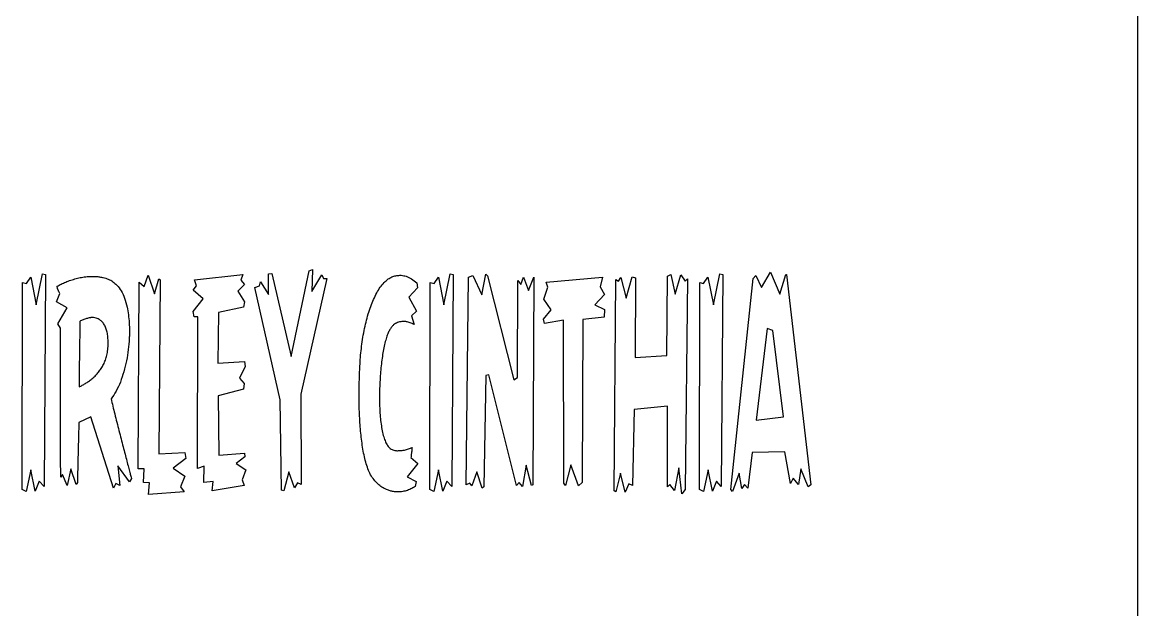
# Model space of a CAD drawing. Extents: x 2 to 748, y 2 to 398.
# Drawn here: x 611.8 to 747.6, y 198.2 to 269.7 of the extents above; entities that cross this region are included whole.
import ezdxf

# ---------------------------------------------------------------- set-up
doc = ezdxf.new("R2010")
doc.units = 0
doc.layers.add('Capa_1', color=7, linetype='CONTINUOUS')

msp = doc.modelspace()

# ---------------------------------------------------------------- linework, layer by layer
at = {"layer": 'Capa_1', "color": 7}
for p, q in [((747.627664, 2.372353), (747.627664, 329.808596)), ((613.498595, 235.320787), (614.253789, 239.1006)), ((614.253789, 239.1006), (614.631396, 239.004503)), ((641.776536, 239.1006), (642.196102, 239.13265)), ((641.776536, 236.570046), (641.776536, 239.1006)), ((642.196102, 239.13265), (644.545602, 229.058486)), ((644.545602, 229.058486), (646.74406, 239.485005)), ((646.74406, 239.485005), (647.138438, 239.629154)), ((647.138438, 239.629154), (647.054541, 236.938439)), ((663.140248, 235.320787), (663.895442, 239.1006)), ((663.895442, 239.1006), (664.273029, 239.004503)), ((667.73856, 236.538016), (668.242023, 239.068569)), ((668.242023, 239.068569), (668.4434, 238.860358)), ((695.966167, 235.320787), (696.721361, 239.1006)), ((696.721361, 239.1006), (697.098948, 239.004503)), ((701.806345, 237.450937), (702.922375, 239.292793)), ((702.922375, 239.292793), (704.055157, 236.634112)), ((611.795204, 212.850112), (611.828767, 238.043534)), ((611.828767, 238.043534), (612.298667, 237.947437)), ((612.298667, 237.947437), (612.827297, 238.700196)), ((612.827297, 238.700196), (613.498595, 235.320787)), ((614.631396, 239.004503), (614.446791, 213.218485)), ((625.917394, 215.380665), (626.009686, 238.107599)), ((626.009686, 238.107599), (626.622254, 237.563047)), ((626.622254, 237.563047), (627.142488, 238.940437)), ((627.142488, 238.940437), (627.897682, 236.666143)), ((627.897682, 236.666143), (628.426333, 238.508003)), ((628.602543, 238.379871), (628.409541, 217.190494)), ((628.426333, 238.508003), (628.602543, 238.379871)), ((632.756122, 238.379871), (638.663445, 239.036534)), ((632.991082, 237.627112), (632.756122, 238.379871)), ((638.856447, 237.787275), (638.025731, 237.002481)), ((638.663445, 239.036534), (638.403318, 238.347841)), ((638.403318, 238.347841), (638.856447, 237.787275)), ((640.677317, 237.627112), (640.819965, 238.13963)), ((640.819965, 238.13963), (641.776536, 236.570046)), ((648.875391, 238.540053), (645.728738, 224.461849)), ((647.054541, 236.938439), (648.279636, 238.972492)), ((648.279636, 238.972492), (648.464241, 238.540053)), ((648.464241, 238.540053), (648.875391, 238.540053)), ((659.850927, 238.011503), (659.918073, 237.386871)), ((661.436858, 212.850112), (661.47042, 238.043534)), ((661.47042, 238.043534), (661.940321, 237.947437)), ((661.940321, 237.947437), (662.46895, 238.700196)), ((662.46895, 238.700196), (663.140248, 235.320787)), ((664.273029, 239.004503), (664.088444, 213.218485)), ((665.850564, 213.410678), (666.127462, 238.700196)), ((666.127462, 238.700196), (666.656113, 238.908406)), ((666.656113, 238.908406), (667.73856, 236.538016)), ((668.4434, 238.860358), (671.640408, 226.207592)), ((672.110308, 226.495882), (672.14387, 238.283775)), ((672.14387, 238.283775), (672.487915, 237.819306)), ((672.487915, 237.819306), (672.848731, 238.700196)), ((672.848731, 238.700196), (673.427715, 237.066547)), ((673.427715, 237.066547), (674.098992, 238.700196)), ((674.098992, 238.700196), (673.947949, 213.410678)), ((675.584214, 238.107599), (682.439734, 238.700196)), ((675.810778, 237.482968), (675.584214, 238.107599)), ((682.439734, 238.700196), (682.17121, 237.531016)), ((683.857829, 212.68995), (684.067602, 238.411906)), ((684.067602, 238.411906), (684.394855, 238.219709)), ((684.394855, 238.219709), (684.696921, 238.668165)), ((684.696921, 238.668165), (685.317864, 236.153625)), ((685.317864, 236.153625), (686.073058, 238.732227)), ((686.073058, 238.732227), (686.467457, 238.604099)), ((686.467457, 238.604099), (686.417103, 228.930339)), ((690.285387, 229.154563), (690.386076, 238.828323)), ((690.386076, 238.828323), (690.780475, 239.036534)), ((690.780475, 239.036534), (691.283938, 236.634112)), ((691.283938, 236.634112), (692.005569, 238.972472)), ((692.005569, 238.972472), (692.500636, 238.219709)), ((692.500636, 238.219709), (692.811098, 238.475968)), ((692.811098, 238.475968), (692.517428, 212.850112)), ((694.262777, 212.850112), (694.29634, 238.043534)), ((694.29634, 238.043534), (694.76624, 237.947437)), ((694.76624, 237.947437), (695.29487, 238.700196)), ((695.29487, 238.700196), (695.966167, 235.320787)), ((697.098948, 239.004503), (696.914343, 213.218485)), ((698.072311, 212.850112), (700.791023, 238.540034)), ((700.791023, 238.540034), (701.135068, 238.908406)), ((701.135068, 238.908406), (701.806345, 237.450937)), ((704.055157, 236.634112), (704.776788, 239.004503)), ((704.776788, 239.004503), (704.877497, 239.004503)), ((704.877497, 239.004503), (707.805982, 213.410678)), ((615.948784, 235.689156), (616.351558, 236.730209)), ((616.351558, 236.730209), (616.225702, 236.97045)), ((632.596703, 237.098581), (632.991082, 237.627112)), ((633.821798, 236.041511), (632.596703, 237.098581)), ((632.596703, 237.098581), (632.596703, 237.098581)), ((638.025731, 237.002481), (638.873218, 235.689156)), ((640.131896, 237.450937), (640.677317, 237.627112)), ((643.186236, 223.773155), (640.131896, 237.450956)), ((640.131896, 237.450956), (640.131896, 237.450937)), ((659.918073, 237.386871), (658.852397, 236.281757)), ((675.290524, 236.009481), (675.810778, 237.482968)), ((682.699861, 236.602077), (681.516705, 235.320787)), ((682.17121, 237.531016), (682.699861, 236.602077)), ((615.948906, 235.689137), (615.948784, 235.689156)), ((617.274709, 234.968412), (615.948906, 235.689137)), ((632.613475, 234.535993), (633.821798, 236.041511)), ((638.7138, 235.032494), (635.693002, 234.407866)), ((638.873218, 235.689156), (638.7138, 235.032494)), ((658.852397, 236.281757), (659.783801, 234.568028)), ((676.205157, 234.728187), (675.290524, 236.009481)), ((681.516705, 235.320787), (682.699861, 234.760221)), ((616.125116, 233.030456), (617.274709, 234.968412)), ((632.722559, 233.879331), (632.613475, 234.535993)), ((633.167292, 233.879331), (632.722559, 233.879331)), ((633.133729, 215.4127), (633.167292, 233.879331)), ((635.693002, 234.407866), (635.609105, 228.209611)), ((659.783801, 234.568028), (659.196421, 234.007462)), ((659.196421, 234.007462), (659.523674, 232.934379)), ((675.273753, 233.591041), (676.205157, 234.728187)), ((682.649506, 233.8473), (680.05667, 233.559007)), ((682.699861, 234.760221), (682.649506, 233.8473)), ((616.435598, 232.46989), (616.125116, 233.030456)), ((616.435598, 229.538933), (616.435598, 232.46989)), ((658.197891, 233.302752), (658.00489, 233.286726)), ((675.382837, 233.062506), (675.273753, 233.591041)), ((675.273753, 233.591041), (675.273753, 233.591041)), ((677.715545, 233.46291), (675.382837, 233.062506)), ((677.749108, 213.618888), (677.715545, 233.46291)), ((680.05667, 233.559007), (679.989545, 213.682954)), ((702.494413, 232.437879), (701.168631, 221.290631)), ((703.182482, 232.213651), (702.494413, 232.437879)), ((704.483118, 221.707048), (703.182482, 232.213651)), ((616.435598, 226.255621), (616.435598, 229.538933)), ((635.609105, 228.209611), (638.839655, 228.433838)), ((638.839655, 228.433838), (638.923573, 227.841238)), ((686.417103, 228.930339), (690.285387, 229.154563)), ((638.923573, 227.841238), (638.235504, 226.399786)), ((638.235504, 226.399786), (638.822884, 225.743123)), ((638.822884, 225.743123), (638.730571, 225.054426)), ((668.242023, 226.736124), (668.015458, 213.186454)), ((668.61961, 226.800189), (668.242023, 226.736124)), ((671.967661, 213.346612), (668.61961, 226.800189)), ((671.640408, 226.207592), (672.110308, 226.495882)), ((618.71785, 225.326683), (618.71785, 225.326702)), ((638.730571, 225.054426), (635.642668, 224.237601)), ((635.642668, 224.237601), (635.726565, 217.030332)), ((645.728738, 224.461849), (645.770697, 213.442728)), ((652.810863, 224.926275), (652.810822, 224.926298)), ((643.345675, 212.754035), (643.186236, 223.773155)), ((690.369264, 222.988342), (686.299582, 222.603956)), ((690.352513, 213.186454), (690.369264, 222.988342)), ((620.12755, 221.707029), (618.684287, 221.018335)), ((622.913388, 212.994237), (620.12755, 221.707029)), ((686.299582, 222.603956), (686.123372, 213.314581)), ((701.168631, 221.290631), (704.483118, 221.707048)), ((701.168631, 221.290631), (701.168631, 221.290631)), ((628.409541, 217.190494), (631.589757, 217.350653)), ((631.589757, 217.350653), (631.698841, 216.629928)), ((700.673563, 217.350653), (700.170101, 212.994257)), ((704.6761, 217.414718), (700.673563, 217.350653)), ((705.330605, 213.57084), (704.6761, 217.414718)), ((631.698841, 216.629928), (630.180057, 215.444731)), ((635.726565, 217.030332), (638.839655, 217.286591)), ((638.906802, 216.822121), (637.857897, 216.005297)), ((637.857897, 216.005297), (639.024261, 215.220503)), ((638.839655, 217.286591), (638.906802, 216.822121)), ((659.951677, 216.005289), (658.651061, 214.37164)), ((659.129336, 216.758048), (659.951677, 216.005289)), ((612.844089, 215.220503), (612.281876, 212.593853)), ((613.364323, 212.625888), (612.844089, 215.220503)), ((616.670476, 214.691952), (616.469099, 214.339597)), ((617.274648, 213.314562), (616.670476, 214.691952)), ((617.685798, 215.380646), (617.274648, 213.314562)), ((618.357095, 213.474724), (617.685798, 215.380646)), ((624.834946, 213.779031), (623.408455, 215.716988)), ((623.408455, 215.716988), (623.668582, 213.314562)), ((626.639025, 215.380665), (625.917394, 215.380665)), ((625.917394, 215.380665), (625.917394, 215.380665)), ((626.538337, 213.714985), (626.639025, 215.380665)), ((630.180057, 215.444731), (631.589757, 214.467744)), ((633.939278, 215.684972), (633.133729, 215.4127)), ((633.888923, 213.714985), (633.939278, 215.684972)), ((639.024261, 215.220503), (638.579549, 214.003275)), ((644.251912, 214.996298), (643.639365, 212.689969)), ((644.956752, 213.058342), (644.251912, 214.996298)), ((662.485742, 215.220503), (661.923529, 212.593853)), ((663.005976, 212.625888), (662.485742, 215.220503)), ((667.159576, 214.996279), (666.538633, 213.28255)), ((667.780519, 212.994257), (667.159576, 214.996279)), ((673.142421, 215.813104), (672.706084, 213.218485)), ((673.805302, 213.314581), (673.142421, 215.813104)), ((678.613407, 215.845135), (677.925339, 213.346612)), ((679.519645, 213.28255), (678.613407, 215.845135)), ((684.663317, 214.820099), (684.084333, 212.561822)), ((685.217134, 212.529792), (684.663317, 214.820099)), ((691.72865, 215.476762), (691.233583, 212.721985)), ((692.123029, 212.337594), (691.72865, 215.476762)), ((695.311661, 215.220503), (694.749448, 212.593853)), ((695.831895, 212.625888), (695.311661, 215.220503)), ((699.104425, 214.820099), (698.282105, 212.593853)), ((699.431677, 212.962226), (699.104425, 214.820099)), ((706.61445, 215.380665), (706.303968, 213.474744)), ((707.4955, 213.154419), (706.61445, 215.380665)), ((613.859411, 213.843116), (613.364323, 212.625888)), ((614.446791, 213.218485), (613.859411, 213.843116)), ((618.516514, 213.714966), (618.357095, 213.474724)), ((623.190286, 213.570821), (622.913388, 212.994237)), ((623.668582, 213.314562), (623.190286, 213.570821)), ((625.078282, 214.195452), (624.834946, 213.779031)), ((627.293531, 213.650919), (626.538337, 213.714985)), ((627.176051, 212.241498), (627.293531, 213.650919)), ((631.589757, 214.467744), (631.061127, 213.154419)), ((635.038496, 213.811082), (633.888923, 213.714985)), ((634.904245, 212.68995), (635.038496, 213.811082)), ((638.806093, 213.314581), (634.904245, 212.68995)), ((638.579549, 214.003275), (638.806093, 213.314581)), ((645.300797, 213.650939), (644.956752, 213.058342)), ((645.770697, 213.442728), (645.300797, 213.650939)), ((658.651061, 214.37164), (659.767071, 213.811074)), ((659.767071, 213.811074), (659.624424, 213.218477)), ((663.501064, 213.843116), (663.005976, 212.625888)), ((664.088444, 213.218485), (663.501064, 213.843116)), ((666.278505, 213.618888), (665.850564, 213.410678)), ((665.850564, 213.410678), (665.850564, 213.410678)), ((666.538633, 213.28255), (666.278505, 213.618888)), ((672.294913, 213.714985), (671.967661, 213.346612)), ((672.706084, 213.218485), (672.294913, 213.714985)), ((673.947949, 213.410678), (673.805302, 213.314581)), ((677.925339, 213.346612), (677.749108, 213.618888)), ((679.989545, 213.682954), (679.519645, 213.28255)), ((685.661867, 213.538809), (685.217134, 212.529792)), ((686.123372, 213.314581), (685.661867, 213.538809)), ((690.646203, 213.442709), (690.352513, 213.186454)), ((691.233583, 212.721985), (690.646203, 213.442709)), ((696.326983, 213.843116), (695.831895, 212.625888)), ((696.914343, 213.218485), (696.326983, 213.843116)), ((699.725368, 213.474744), (699.431677, 212.962226)), ((700.170101, 212.994257), (699.725368, 213.474744)), ((705.67465, 214.227503), (705.330605, 213.57084)), ((706.303968, 213.474744), (705.67465, 214.227503)), ((707.805982, 213.410678), (707.4955, 213.154419)), ((612.281876, 212.593853), (611.795204, 212.850112)), ((611.795204, 212.850112), (611.795204, 212.850112)), ((631.489069, 212.561822), (627.176051, 212.241498)), ((631.061127, 213.154419), (631.489069, 212.561822)), ((643.639365, 212.689969), (643.345675, 212.754035)), ((661.923529, 212.593853), (661.436858, 212.850112)), ((661.436858, 212.850112), (661.436858, 212.850112)), ((668.015458, 213.186454), (667.780519, 212.994257)), ((684.084333, 212.561822), (683.857789, 212.68995)), ((683.857789, 212.68995), (683.857829, 212.68995)), ((692.517428, 212.850112), (692.123029, 212.337594)), ((694.749448, 212.593853), (694.262777, 212.850112)), ((694.262777, 212.850112), (694.262777, 212.850112)), ((698.282105, 212.593853), (698.072311, 212.850112)), ((698.072311, 212.850112), (698.072311, 212.850112))]:
    msp.add_line(p, q, dxfattribs=at)
for points, knots in [([(616.024305, 237.595082), (616.189471, 237.683895), (616.5333, 237.86878), (617.092316, 238.112542), (617.488501, 238.256898), (617.694132, 238.331823)], [0, 0, 0, 0, 0.562418, 1.170796, 1.827317, 1.827317, 1.827317, 1.827317]), ([(617.694132, 238.331823), (617.910969, 238.401331), (618.343251, 238.539901), (619.009178, 238.682082), (619.528287, 238.751807), (619.89514, 238.783314), (620.107844, 238.793867), (620.399871, 238.79884), (620.770071, 238.785329), (621.216374, 238.739059), (621.508714, 238.681085), (621.65473, 238.652128)], [0, 0, 0, 0, 0.68277, 1.361156, 2.039474, 2.252788, 2.465627, 2.678228, 3.128843, 3.576164, 4.022542, 4.022542, 4.022542, 4.022542]), ([(621.65473, 238.652128), (621.862495, 238.595104), (622.275479, 238.481756), (622.846281, 238.163231), (623.163704, 237.871183), (623.324558, 237.72319)], [0, 0, 0, 0, 0.644841, 1.281782, 1.936148, 1.936148, 1.936148, 1.936148]), ([(623.324558, 237.72319), (623.507546, 237.50115), (623.898294, 237.027011), (624.290069, 236.108883), (624.554457, 235.124689), (624.72032, 234.114854), (624.821241, 233.13052), (624.835882, 232.459473), (624.843342, 232.117535)], [0, 0, 0, 0, 0.85944, 1.835227, 2.961516, 3.91456, 4.901751, 5.92743, 5.92743, 5.92743, 5.92743]), ([(653.918436, 234.215669), (654.017492, 234.525598), (654.210136, 235.128351), (654.559612, 235.983786), (654.937941, 236.768136), (655.357484, 237.458608), (655.820757, 238.041686), (656.186015, 238.335712), (656.36025, 238.475968)], [0, 0, 0, 0, 0.975777, 1.897699, 2.769857, 3.585226, 4.319008, 4.988297, 4.988297, 4.988297, 4.988297]), ([(656.36025, 238.475968), (656.506849, 238.565611), (656.795655, 238.74221), (657.28403, 238.891721), (657.635805, 238.925161), (657.838623, 238.924381), (657.89177, 238.924435), (657.927823, 238.924428), (657.94616, 238.924424)], [0, 0, 0, 0, 0.51383, 1.012265, 1.516326, 1.567607, 1.620753, 1.675765, 1.675765, 1.675765, 1.675765]), ([(657.94616, 238.924424), (658.146333, 238.893153), (658.579603, 238.825469), (659.22387, 238.492376), (659.630465, 238.180569), (659.850927, 238.011503)], [0, 0, 0, 0, 0.604633, 1.308713, 2.142652, 2.142652, 2.142652, 2.142652]), ([(616.225702, 236.97045), (616.214212, 236.99952), (616.190742, 237.0589), (616.154615, 237.149755), (616.114842, 237.244761), (616.07738, 237.349227), (616.046974, 237.467196), (616.032107, 237.551068), (616.024305, 237.595082)], [0, 0, 0, 0, 0.093777, 0.191549, 0.293317, 0.402752, 0.524167, 0.65824, 0.65824, 0.65824, 0.65824]), ([(620.035237, 233.751184), (619.895478, 233.724372), (619.612953, 233.670169), (619.198321, 233.523366), (618.935462, 233.387739), (618.801747, 233.318746)], [0, 0, 0, 0, 0.42652, 0.862218, 1.31334, 1.31334, 1.31334, 1.31334]), ([(622.24209, 230.435857), (622.242093, 230.464923), (622.242098, 230.524243), (622.242055, 230.615002), (622.242605, 230.909428), (622.226213, 231.375447), (622.142186, 231.978855), (621.989214, 232.502286), (621.772798, 232.943734), (621.503716, 233.308371), (621.207667, 233.551117), (620.911346, 233.69149), (620.629972, 233.767416), (620.401945, 233.786428), (620.236398, 233.780823), (620.135372, 233.770394), (620.068724, 233.757608), (620.035237, 233.751184)], [0, 0, 0, 0, 0.0872, 0.177959, 0.272276, 0.970507, 1.575104, 2.095232, 2.599598, 3.042605, 3.445089, 3.733497, 4.020312, 4.31506, 4.415818, 4.517078, 4.619336, 4.619336, 4.619336, 4.619336]), ([(653.230368, 231.108536), (653.291338, 231.470937), (653.410977, 232.182064), (653.638993, 233.219508), (653.826474, 233.887841), (653.918436, 234.215669)], [0, 0, 0, 0, 1.102399, 2.163201, 3.184507, 3.184507, 3.184507, 3.184507]), ([(618.801747, 233.318746), (618.79764, 232.880375), (618.789417, 232.002433), (618.772735, 230.683761), (618.751085, 229.362176), (618.731211, 228.031681), (618.720027, 226.686296), (618.718579, 225.782255), (618.71785, 225.326683)], [0, 0, 0, 0, 1.315169, 2.63394, 3.956323, 5.280456, 6.62586, 7.992577, 7.992577, 7.992577, 7.992577]), ([(656.570023, 232.34177), (656.492548, 232.203564), (656.318494, 231.893073), (656.124252, 231.329015), (656.016472, 230.907062), (655.957475, 230.67609)], [0, 0, 0, 0, 0.474562, 1.066142, 1.781595, 1.781595, 1.781595, 1.781595]), ([(658.00489, 233.286726), (657.919161, 233.275794), (657.745899, 233.2537), (657.492228, 233.169222), (657.239955, 233.050829), (656.995525, 232.876058), (656.767039, 232.636064), (656.638233, 232.44366), (656.570023, 232.34177)], [0, 0, 0, 0, 0.258718, 0.52288, 0.798053, 1.092333, 1.41869, 1.786067, 1.786067, 1.786067, 1.786067]), ([(658.776876, 233.222669), (658.712166, 233.238628), (658.584379, 233.270143), (658.390412, 233.297328), (658.261677, 233.300955), (658.197891, 233.302752)], [0, 0, 0, 0, 0.199875, 0.394707, 0.586043, 0.586043, 0.586043, 0.586043]), ([(659.523674, 232.934379), (659.443181, 232.974856), (659.283196, 233.055306), (659.033213, 233.152009), (658.862154, 233.199162), (658.776876, 233.222669)], [0, 0, 0, 0, 0.270202, 0.537039, 0.802312, 0.802312, 0.802312, 0.802312]), ([(624.818155, 231.236644), (624.785549, 230.782166), (624.720288, 229.872497), (624.498083, 228.516789), (624.269817, 227.629696), (624.155274, 227.184556)], [0, 0, 0, 0, 1.366512, 2.735162, 4.113682, 4.113682, 4.113682, 4.113682]), ([(624.843342, 232.117535), (624.842777, 232.020839), (624.84164, 231.826227), (624.833177, 231.53253), (624.823183, 231.335691), (624.818155, 231.236644)], [0, 0, 0, 0, 0.290085, 0.583835, 0.881353, 0.881353, 0.881353, 0.881353]), ([(652.911511, 227.873273), (652.930669, 228.225807), (652.96943, 228.939054), (653.076645, 230.018312), (653.178724, 230.742273), (653.230368, 231.108536)], [0, 0, 0, 0, 1.059079, 2.142725, 3.252323, 3.252323, 3.252323, 3.252323]), ([(621.000224, 227.040431), (621.112679, 227.181004), (621.340964, 227.466372), (621.626, 227.947348), (621.880926, 228.471905), (622.078068, 229.061829), (622.203257, 229.724403), (622.228752, 230.191489), (622.24209, 230.435857)], [0, 0, 0, 0, 0.539468, 1.095131, 1.672924, 2.286601, 2.955217, 3.688829, 3.688829, 3.688829, 3.688829]), ([(655.957475, 230.67609), (655.899347, 230.41672), (655.778815, 229.878899), (655.635333, 229.034176), (655.560052, 228.448354), (655.521138, 228.145537)], [0, 0, 0, 0, 0.797316, 1.653281, 2.569169, 2.569169, 2.569169, 2.569169]), ([(619.875819, 226.015395), (620.010151, 226.112573), (620.281531, 226.308892), (620.65774, 226.653259), (620.885008, 226.910181), (621.000224, 227.040431)], [0, 0, 0, 0, 0.497124, 1.004293, 1.52579, 1.52579, 1.52579, 1.52579]), ([(624.155274, 227.184556), (624.025322, 226.762535), (623.776102, 225.953184), (623.263552, 224.836204), (622.817486, 224.194108), (622.602906, 223.885226)], [0, 0, 0, 0, 1.324286, 2.539716, 3.666386, 3.666386, 3.666386, 3.666386]), ([(652.810822, 224.926298), (652.817452, 225.267996), (652.830438, 225.937266), (652.863496, 226.919717), (652.895741, 227.560106), (652.911511, 227.873273)], [0, 0, 0, 0, 1.025278, 2.008176, 2.948857, 2.948857, 2.948857, 2.948857]), ([(655.521138, 228.145537), (655.487839, 227.825977), (655.419964, 227.174593), (655.352581, 226.175652), (655.316261, 225.373213), (655.301535, 224.782772), (655.295885, 224.419723), (655.293466, 223.962347), (655.298748, 223.414108), (655.318342, 222.778666), (655.355567, 222.054858), (655.425149, 221.259125), (655.540493, 220.407869), (655.657701, 219.868724), (655.714181, 219.608926)], [0, 0, 0, 0, 0.963801, 1.964588, 3.003085, 3.373353, 3.736428, 4.092347, 4.745482, 5.381091, 5.999465, 6.919527, 7.776862, 8.574198, 8.574198, 8.574198, 8.574198]), ([(616.469099, 214.339597), (616.468891, 214.56501), (616.468447, 215.046682), (616.465501, 215.815459), (616.460517, 216.669056), (616.455607, 217.592057), (616.452873, 218.569046), (616.452344, 219.592302), (616.451773, 220.65471), (616.448951, 221.74915), (616.443922, 222.866719), (616.438969, 223.996746), (616.436159, 225.128556), (616.435784, 225.880724), (616.435598, 226.255621)], [0, 0, 0, 0, 0.676238, 1.445018, 2.306344, 3.237072, 4.214061, 5.237316, 6.306841, 7.401283, 8.520646, 9.659582, 10.791394, 11.916085, 11.916085, 11.916085, 11.916085]), ([(618.71785, 225.326702), (618.843297, 225.393993), (619.100675, 225.532052), (619.486608, 225.762432), (619.743974, 225.929705), (619.875819, 226.015395)], [0, 0, 0, 0, 0.427028, 0.876125, 1.347839, 1.347839, 1.347839, 1.347839]), ([(652.810863, 224.141481), (652.809373, 224.227491), (652.806372, 224.400689), (652.80642, 224.662322), (652.809375, 224.837893), (652.810863, 224.926275)], [0, 0, 0, 0, 0.258066, 0.519664, 0.784847, 0.784847, 0.784847, 0.784847]), ([(652.869593, 221.77109), (652.857848, 222.034434), (652.834364, 222.560977), (652.814779, 223.351251), (652.812168, 223.878095), (652.810863, 224.141481)], [0, 0, 0, 0, 0.790805, 1.581177, 2.371334, 2.371334, 2.371334, 2.371334]), ([(622.602906, 223.885226), (622.67483, 223.589774), (622.823935, 222.977278), (623.059058, 222.027024), (623.223063, 221.372429), (623.307766, 221.034353)], [0, 0, 0, 0, 0.912243, 1.891148, 2.936725, 2.936725, 2.936725, 2.936725]), ([(653.12972, 218.712002), (653.091027, 219.045788), (653.013051, 219.718443), (652.926671, 220.738597), (652.888717, 221.425152), (652.869593, 221.77109)], [0, 0, 0, 0, 1.008025, 2.031401, 3.070772, 3.070772, 3.070772, 3.070772]), ([(618.684287, 221.018335), (618.673549, 220.655307), (618.652496, 219.943511), (618.624424, 218.89712), (618.608276, 218.213732), (618.60037, 217.879168)], [0, 0, 0, 0, 1.08956, 2.136323, 3.140295, 3.140295, 3.140295, 3.140295]), ([(623.307766, 221.034353), (623.394365, 220.693833), (623.565182, 220.022152), (623.819717, 219.029149), (624.066642, 218.073046), (624.300553, 217.170343), (624.51591, 216.3375), (624.652529, 215.808342), (624.717466, 215.556825)], [0, 0, 0, 0, 1.054077, 2.079182, 3.075318, 4.016496, 4.876732, 5.656026, 5.656026, 5.656026, 5.656026]), ([(653.683537, 215.973242), (653.606478, 216.258995), (653.448566, 216.844561), (653.265722, 217.759467), (653.175778, 218.389422), (653.12972, 218.712002)], [0, 0, 0, 0, 0.887714, 1.819112, 2.796583, 2.796583, 2.796583, 2.796583]), ([(655.714181, 219.608926), (655.774403, 219.383901), (655.885051, 218.970459), (656.120943, 218.428247), (656.365045, 218.056164), (656.606108, 217.831004), (656.82014, 217.700468), (657.032599, 217.623043), (657.232062, 217.586683), (657.411953, 217.568606), (657.557112, 217.575482), (657.666502, 217.574773), (657.739227, 217.574897), (657.787709, 217.574881), (657.811949, 217.574873)], [0, 0, 0, 0, 0.697966, 1.282382, 1.767749, 2.01996, 2.265774, 2.514896, 2.6934, 2.873124, 3.055877, 3.1286, 3.201323, 3.274046, 3.274046, 3.274046, 3.274046]), ([(618.60037, 217.879168), (618.596637, 217.739768), (618.589139, 217.459783), (618.577997, 217.038023), (618.566735, 216.616274), (618.556449, 216.201641), (618.548001, 215.801236), (618.541625, 215.419211), (618.536261, 215.056762), (618.53066, 214.715084), (618.525169, 214.403069), (618.520326, 214.130209), (618.517261, 213.905981), (618.516741, 213.773099), (618.516514, 213.714966)], [0, 0, 0, 0, 0.41835, 0.840257, 1.265722, 1.684046, 2.084538, 2.467202, 2.830278, 3.172002, 3.492374, 3.766468, 3.990712, 4.165113, 4.165113, 4.165113, 4.165113]), ([(657.811949, 217.574873), (657.897567, 217.583775), (658.069087, 217.601611), (658.324401, 217.649902), (658.491604, 217.695918), (658.57554, 217.719017)], [0, 0, 0, 0, 0.258171, 0.517196, 0.778301, 0.778301, 0.778301, 0.778301]), ([(658.57554, 217.719017), (658.658343, 217.747094), (658.81841, 217.801369), (659.048027, 217.886421), (659.193533, 217.946394), (659.263608, 217.975276)], [0, 0, 0, 0, 0.262299, 0.507045, 0.734413, 0.734413, 0.734413, 0.734413]), ([(659.263608, 217.975276), (659.256631, 217.937977), (659.242078, 217.860175), (659.228525, 217.737079), (659.221897, 217.60867), (659.214286, 217.47854), (659.200533, 217.350218), (659.177728, 217.215047), (659.158479, 217.070304), (659.141436, 216.915449), (659.133397, 216.810868), (659.129336, 216.758048)], [0, 0, 0, 0, 0.11381, 0.237395, 0.371127, 0.49953, 0.62842, 0.758037, 0.910686, 1.066416, 1.225335, 1.225335, 1.225335, 1.225335]), ([(624.717466, 215.556825), (624.771805, 215.34979), (624.865869, 214.991394), (624.985583, 214.537451), (625.052402, 214.290933), (625.078282, 214.195452)], [0, 0, 0, 0, 0.642144, 1.111603, 1.408382, 1.408382, 1.408382, 1.408382]), ([(654.740797, 213.891141), (654.591899, 214.082529), (654.28338, 214.479087), (653.933194, 215.186982), (653.769086, 215.703818), (653.683537, 215.973242)], [0, 0, 0, 0, 0.726089, 1.504474, 2.35211, 2.35211, 2.35211, 2.35211]), ([(657.988159, 212.577832), (657.937864, 212.5714), (657.837494, 212.558565), (657.686226, 212.548224), (657.442493, 212.542459), (657.105545, 212.563572), (656.680094, 212.644715), (656.212747, 212.793984), (655.712439, 213.041234), (655.195482, 213.414427), (654.895737, 213.728694), (654.740797, 213.891141)], [0, 0, 0, 0, 0.152089, 0.303509, 0.454594, 0.883369, 1.313245, 1.750854, 2.351449, 2.979813, 3.652162, 3.652162, 3.652162, 3.652162]), ([(659.624424, 213.218477), (659.455111, 213.110767), (659.120842, 212.898119), (658.56612, 212.679707), (658.180843, 212.611796), (657.988159, 212.577832)], [0, 0, 0, 0, 0.601209, 1.186946, 1.772961, 1.772961, 1.772961, 1.772961])]:
    msp.add_open_spline(points, degree=3, knots=knots, dxfattribs=at)

doc.saveas('drawing.dxf')
